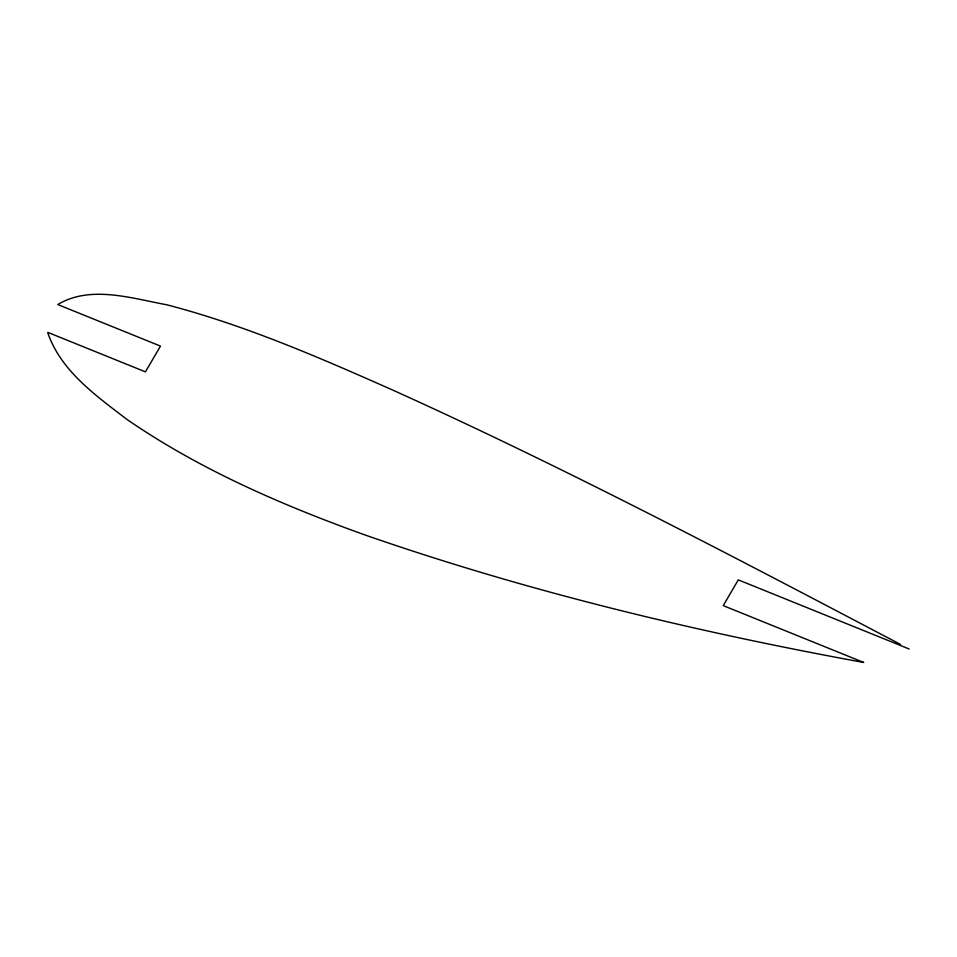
<?xml version="1.0" encoding="UTF-8"?>
<svg xmlns="http://www.w3.org/2000/svg" width="957" height="957" viewBox="0 0 957 957"><rect width="100%" height="100%" fill="white"/><g stroke="black" fill="none" stroke-linecap="round" stroke-linejoin="round"><path stroke-width="1.44" d="M909.15 648.99L738.302 579.87L723.241 605.625L863.704 662.459L860.367 661.849C692.246 631.01 525.453 590.876 363.935 534.592C281.143 504.722 199.463 469.385 126.731 419.262C96.071 395.72 61.14 371.208 47.898 333.156L47.85 332.39L145.416 371.854L160.477 346.099L57.755 304.541C90.425 284.887 131.719 298.369 166.578 304.733C244.836 325.057 319.195 357.475 392.92 390.157C565.467 468.069 733.026 556.424 900.561 644.456"/></g></svg>
